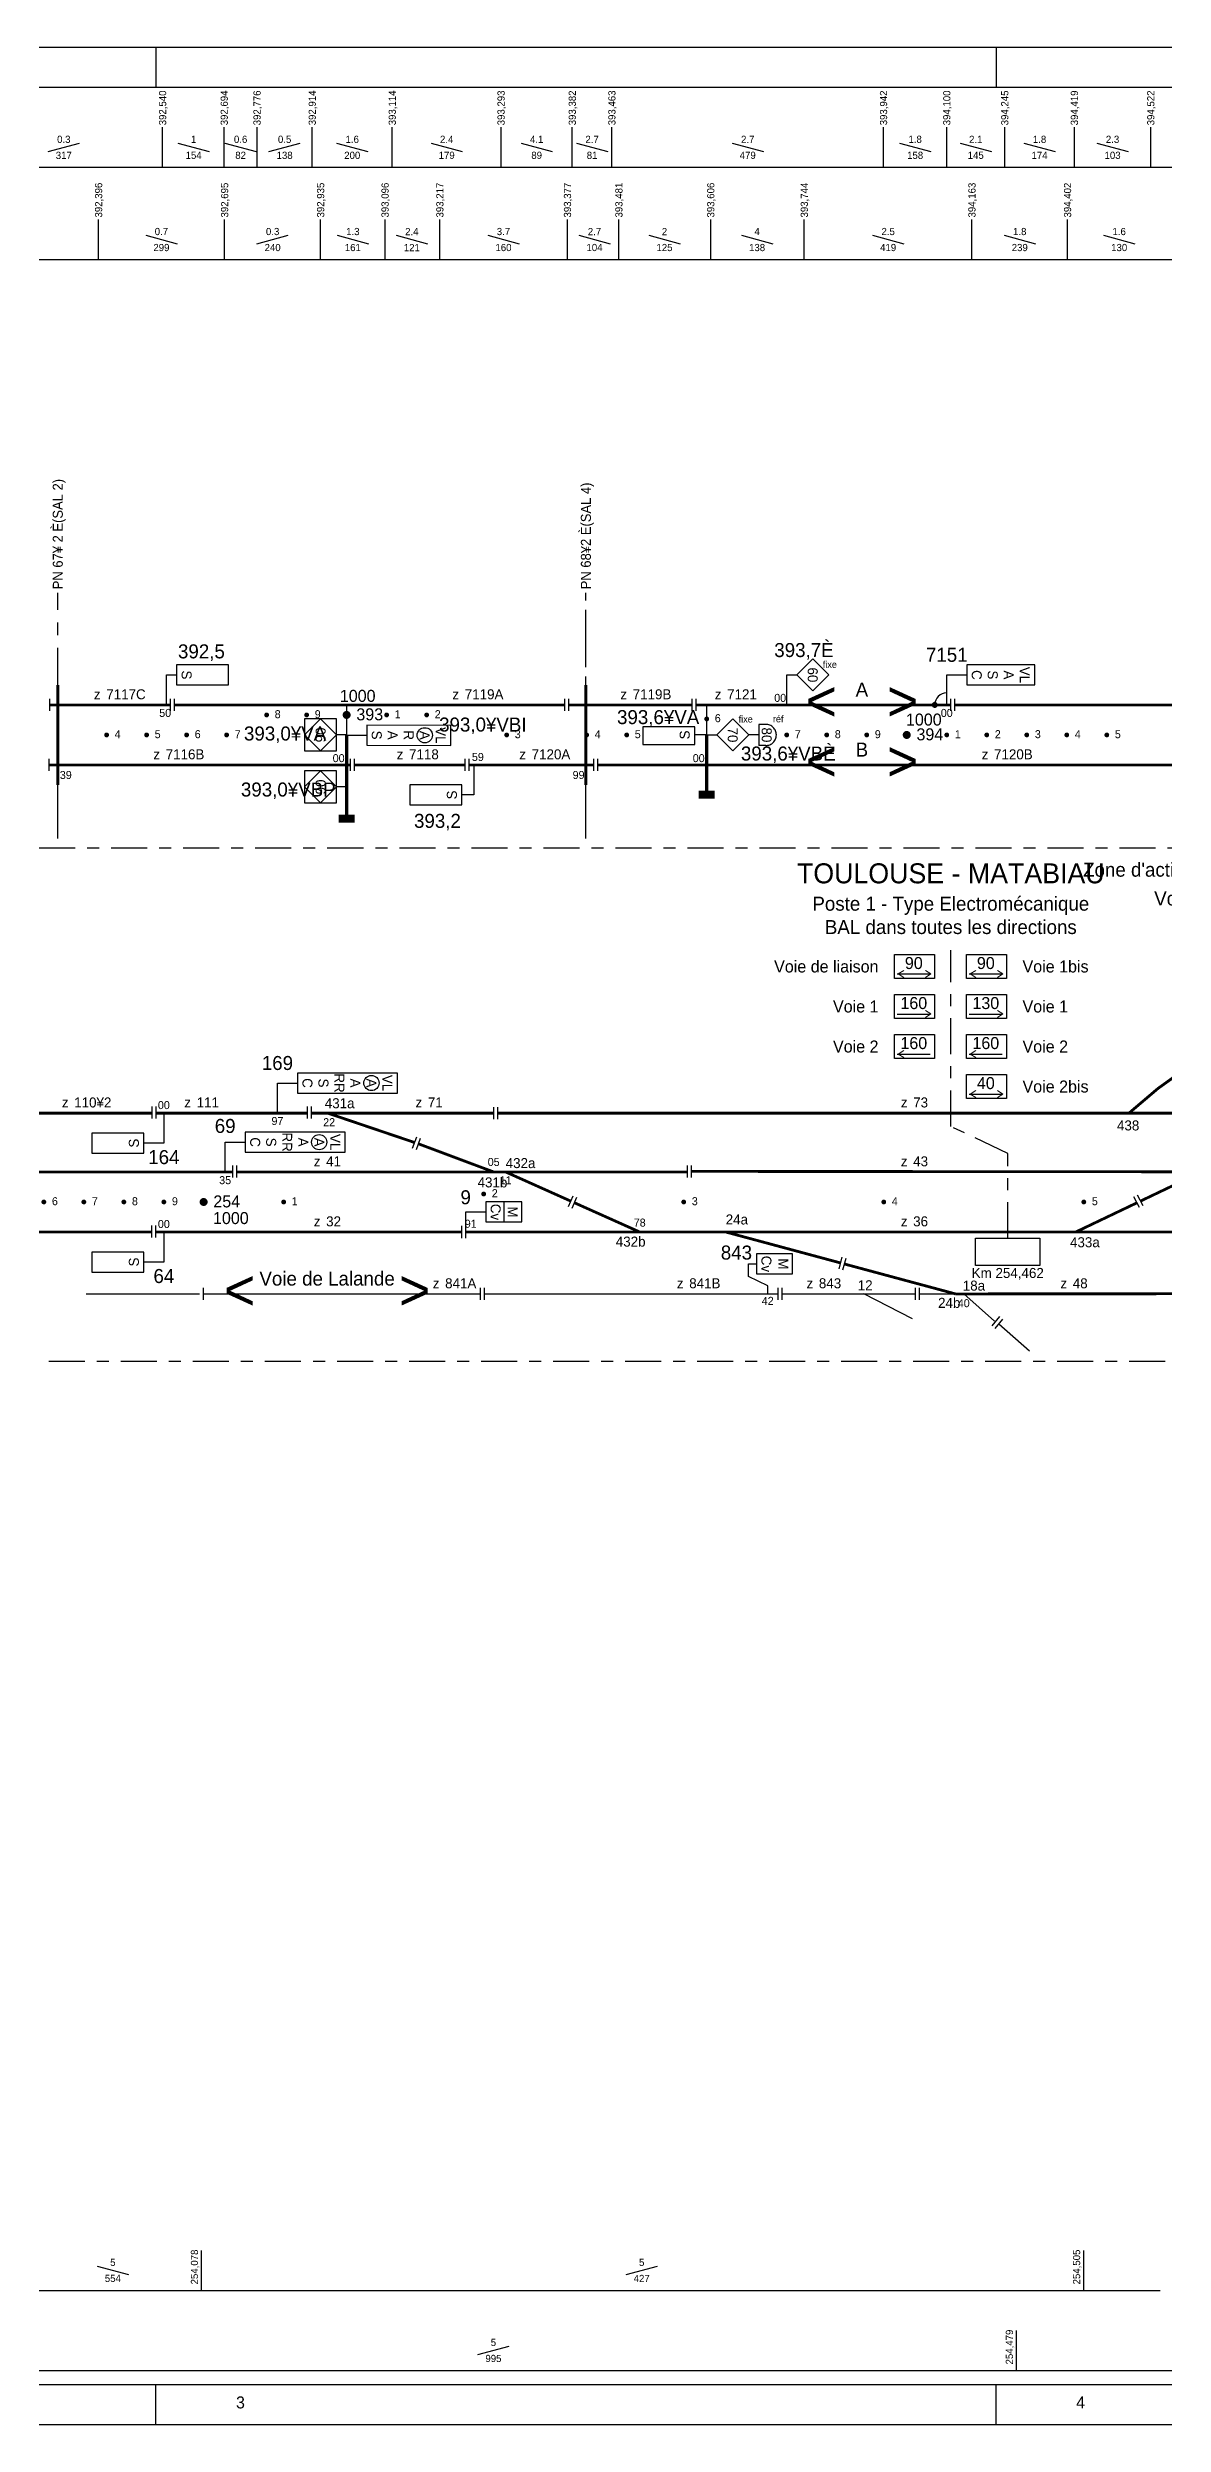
# Model space of a CAD drawing. Header units: metres. Extents: x 0 to 4410, y 0 to 594.
# Drawn here: x 393 to 672, y 0 to 594 of the extents above; entities that cross this region are included whole.
import ezdxf
from ezdxf.enums import TextEntityAlignment as Align

# ---------------------------------------------------------------- set-up
doc = ezdxf.new("R2010")
doc.units = ezdxf.units.M
for name, pattern in [('AXES', [36, 18, -6, 6, -6]), ('AXES2', [28.575, 19.05, -3.175, 3.175, -3.175]), ('CACHE2', [4.7625, 3.175, -1.5875]), ('CONTINU', [5000, 5000, 0])]:
    doc.linetypes.add(name, pattern=pattern)
doc.layers.add('ATTRIBUTS', color=7, linetype='CONTINU', plot=False)
doc.layers.add('Pk invisible', color=250, linetype='Continuous', plot=False)
for name, color, linetype in [('FORMAT', 7, 'Continuous'), ('Limites de Poste', 7, 'AXES'), ('PROFIL', 7, 'Continuous'), ('PT', 7, 'Continuous'), ('ptce', 7, 'CONTINU'), ('voies', 7, 'Continuous')]:
    doc.layers.add(name, color=color, linetype=linetype)
doc.styles.add('es_norme', font='es_isocp.shx')
doc.styles.add('IDEAL', font='SIMPLEX')
doc.styles.add('ISO8C1', font='es_isocp.shx')

# ---------------------------------------------------------------- blocks, each defined once
blk = doc.blocks.new('nzone')
at = {"style": 'es_norme'}
blk.add_text('z', height=2.5, dxfattribs=at).set_placement((-1.78, 1.41))
blk.add_attdef('ZONE', (1.31, 1.41), '', height=2.5, dxfattribs=at)
blk = doc.blocks.new('HM')
at = {"const_width": 0.6}
blk.add_lwpolyline([(-0.3, 0, 1), (0.3, 0, 1)], format="xyb", close=True, dxfattribs=at)
at = {"color": 7, "linetype": 'Continuous', "style": 'es_norme', "flags": 1}
blk.add_attdef('KI', (2.01, 1.77), '', height=2, dxfattribs=at)
at = {"linetype": 'Continuous', "style": 'es_norme'}
blk.add_attdef('HM', (2.02, -0.81), '', height=2, dxfattribs=at)
blk = doc.blocks.new('KILOM')
at = {"const_width": 1}
blk.add_lwpolyline([(-0.5, 0, 1), (0.5, 0, 1)], format="xyb", close=True, dxfattribs=at)
at = {"color": 7, "linetype": 'Continuous', "style": 'es_norme'}
blk.add_attdef('KM', (2.43, -1.35), '', height=3, dxfattribs=at)
at = {"layer": 'ATTRIBUTS', "linetype": 'Continuous', "style": 'es_norme'}
blk.add_attdef('KDREEL', (2.34, 2.34), '', height=3, dxfattribs=at)
blk = doc.blocks.new('no_voie')
at = {"layer": 'PT', "linetype": 'Continuous', "style": 'es_norme'}
blk.add_attdef('<', text='', height=10, dxfattribs=at).set_placement((-6.25, 1), align=Align.MIDDLE_RIGHT)
blk.add_attdef('V', text='', height=3.5, dxfattribs=at).set_placement((0, 2.09), align=Align.CENTER)
blk.add_attdef('>', text='', height=10, dxfattribs=at).set_placement((6.25, 1), align=Align.MIDDLE_LEFT)
blk = doc.blocks.new('DECLIV-1')
blk.add_line((-3.91, 1.05), (3.91, -1.05))
at = {"linetype": 'CONTINU', "style": 'ISO8C1', "flags": 1}
blk.add_attdef('PK', text='', height=1.8, dxfattribs=at).set_placement((0, 6.39), align=Align.MIDDLE)
at = {"linetype": 'CONTINU', "style": 'ISO8C1'}
for tag, p in [('DECLI', (0, 2)), ('DISTANCE', (0, -2))]:
    blk.add_attdef(tag, text='', height=1.8, dxfattribs=at).set_placement(p, align=Align.MIDDLE)
blk = doc.blocks.new('DECLIV1')
blk.add_line((-3.91, -1.05), (3.91, 1.05))
at = {"linetype": 'CONTINU', "style": 'ISO8C1', "flags": 1}
blk.add_attdef('PK', text='', height=1.8, dxfattribs=at).set_placement((0, 6.39), align=Align.MIDDLE)
at = {"color": 0, "linetype": 'Continuous', "style": 'ISO8C1'}
for tag, p in [('DECLI', (0, 2)), ('DISTANCE', (0, -2))]:
    blk.add_attdef(tag, text='', height=1.8, dxfattribs=at).set_placement(p, align=Align.MIDDLE)
blk = doc.blocks.new('FLSIG-DR')
at = {"linetype": 'Continuous'}
blk.add_lwpolyline([(2, -2, 0, 0.8, 0), (1, -1, 0, 0, 0), (0, 0, 0, 0, 0)], format="xyseb", dxfattribs=at)
blk = doc.blocks.new('TXVIT')
for p, q in [((-5, 0), (-5, 6)), ((-5, 6), (5, 6)), ((5, 6), (5, 0)), ((5, 0), (-5, 0)), ((-4.36, 1.12), (3.89, 1.12))]:
    blk.add_line(p, q)
at = {"style": 'IDEAL'}
for tag, p in [('<', (-4.41, 0.27)), ('>', (2.38, 0.27))]:
    blk.add_attdef(tag, p, '', height=2, dxfattribs=at)
at = {"style": 'es_norme'}
blk.add_attdef('000', text='', height=3, dxfattribs=at).set_placement((-0.18, 2.36), align=Align.CENTER)

msp = doc.modelspace()

# ---------------------------------------------------------------- linework, layer by layer
at = {"linetype": 'AXES2'}
msp.add_line((395.457, 396.322), (395.457, 457.725), dxfattribs=at)
at = {"linetype": 'AXES2', "ltscale": 0.75}
msp.add_line((527.457, 396.322), (527.457, 457.725), dxfattribs=at)
at = {"linetype": 'Continuous'}
for p, q in [((438.157, 439.715), (425.157, 439.715)), ((425.157, 439.715), (425.157, 434.715)), ((438.157, 434.715), (438.157, 439.715)), ((422.657, 429.715), (422.657, 437.215)), ((425.157, 434.715), (438.157, 434.715)), ((577.657, 429.715), (577.657, 437.215)), ((393.457, 428.215), (393.457, 431.215)), ((423.657, 428.215), (423.657, 431.215)), ((424.657, 428.215), (424.657, 431.215)), ((467.684, 422.2), (467.684, 429.715)), ((522.211, 428.215), (522.211, 431.215)), ((523.211, 428.215), (523.211, 431.215)), ((554.025, 428.215), (554.025, 431.215)), ((555.025, 428.215), (555.025, 431.215)), ((557.657, 422.215), (557.657, 429.715)), ((618.657, 428.215), (618.657, 431.215)), ((619.657, 428.215), (619.657, 431.215)), ((393.323, 413.215), (393.323, 416.215)), ((468.657, 413.215), (468.657, 416.215)), ((469.657, 413.215), (469.657, 416.215)), ((497.307, 413.215), (497.307, 416.215)), ((498.307, 413.215), (498.307, 416.215)), ((529.461, 413.215), (529.461, 416.215)), ((530.461, 413.215), (530.461, 416.215)), ((437.293, 313), (439.245, 313)), ((624.866, 296.49), (640.956, 296.49)), ((624.866, 289.646), (624.866, 296.49)), ((640.956, 296.49), (640.956, 289.646)), ((640.956, 289.646), (624.866, 289.646)), ((609.124, 276.284), (596.911, 282.524)), ((621.905, 282.53), (629.634, 275.686)), ((630.71, 275.022), (638.303, 268.299))]:
    msp.add_line(p, q, dxfattribs=at)
at = {"linetype": 'CONTINU'}
for p, q in [((580.157, 437.215), (584.157, 441.215)), ((584.157, 441.215), (588.157, 437.215)), ((422.657, 437.215), (425.157, 437.215)), ((577.657, 437.215), (580.157, 437.215)), ((584.157, 433.215), (580.157, 437.215)), ((588.157, 437.215), (584.157, 433.215)), ((457.157, 422.215), (461.157, 426.215)), ((457.157, 426.215), (457.157, 418.215)), ((465.157, 426.215), (457.157, 426.215)), ((461.157, 418.215), (457.157, 422.215)), ((461.157, 426.215), (465.157, 422.215)), ((465.157, 422.215), (461.157, 418.215)), ((465.157, 422.215), (465.157, 426.215)), ((465.157, 418.215), (465.157, 422.215)), ((467.657, 422.215), (465.157, 422.215)), ((557.657, 422.215), (560.157, 422.215)), ((560.157, 422.215), (564.157, 426.215)), ((564.157, 418.215), (560.157, 422.215)), ((564.157, 426.215), (568.157, 422.215)), ((568.157, 422.215), (564.157, 418.215)), ((570.657, 422.216), (568.157, 422.215)), ((570.657, 424.862), (570.657, 419.57)), ((572.421, 424.862), (570.657, 424.862)), ((457.157, 418.215), (465.157, 418.215)), ((572.421, 419.57), (570.657, 419.57)), ((457.157, 409.215), (461.157, 413.215)), ((457.157, 413.215), (457.157, 405.215)), ((465.157, 413.215), (457.157, 413.215)), ((461.157, 413.215), (465.157, 409.215)), ((465.157, 409.215), (465.157, 413.215)), ((461.157, 405.215), (457.157, 409.215)), ((457.157, 405.215), (465.157, 405.215)), ((465.157, 409.215), (461.157, 405.215)), ((465.157, 405.215), (465.157, 409.215)), ((467.657, 409.215), (465.157, 409.215))]:
    msp.add_line(p, q, dxfattribs=at)
for p, q in [((506.911, 305.5), (506.911, 300.5)), ((402.538, 282.524), (430.911, 282.524)), ((431.911, 282.524), (501.137, 282.524)), ((502.137, 282.524), (575.558, 282.524)), ((576.558, 282.524), (609.865, 282.524)), ((610.865, 282.524), (643.962, 282.524))]:
    msp.add_line(p, q)
at = {"linetype": 'Continuous'}
for points in [[(622.657, 434.715), (639.657, 434.715), (639.657, 439.715), (622.657, 439.715)], [(472.675, 419.682), (493.675, 419.607), (493.693, 424.607), (472.693, 424.682)], [(554.657, 424.267), (541.657, 424.267), (541.657, 419.842), (554.657, 419.842)], [(496.457, 409.715), (483.457, 409.715), (483.457, 404.715), (496.457, 404.715)], [(455.355, 332.732), (480.355, 332.732), (480.355, 337.732), (455.355, 337.732)], [(416.967, 322.711), (403.967, 322.711), (403.967, 317.711), (416.967, 317.711)], [(442.293, 317.956), (467.293, 317.956), (467.293, 322.956), (442.293, 322.956)], [(502.411, 300.5), (511.411, 300.5), (511.411, 305.5), (502.411, 305.5)], [(416.967, 293), (403.967, 293), (403.967, 288), (416.967, 288)], [(570.083, 287.524), (579.083, 287.524), (579.083, 292.524), (570.083, 292.524)]]:
    msp.add_lwpolyline(points, close=True, dxfattribs=at)
at = {"linetype": 'Continuous', "const_width": 0.7}
for points in [[(395.457, 409.715), (395.457, 434.715)], [(527.457, 409.715), (527.457, 434.715)], [(393.457, 429.715), (423.657, 429.715)], [(424.657, 429.715), (522.211, 429.715)], [(444.657, 429.715), (522.211, 429.715)], [(523.211, 429.715), (554.025, 429.715)], [(555.025, 429.715), (618.657, 429.715)], [(619.657, 429.715), (737.291, 429.715)], [(393.323, 414.715), (468.657, 414.715)], [(469.657, 414.715), (497.307, 414.715)], [(498.307, 414.715), (529.461, 414.715)], [(530.461, 414.715), (667.522, 414.715)], [(667.522, 414.715), (679.555, 414.715)]]:
    msp.add_lwpolyline(points, dxfattribs=at)
at = {"linetype": 'Continuous'}
for points in [[(617.657, 429.715), (617.657, 437.215), (622.657, 437.215)], [(467.657, 414.7), (467.684, 422.2), (472.684, 422.182)], [(557.657, 414.715), (557.657, 422.215), (554.657, 422.215)], [(499.457, 414.715), (499.457, 407.215), (496.457, 407.215)], [(450.355, 327.711), (450.355, 335.211), (455.355, 335.211)], [(421.967, 327.711), (421.967, 320.211), (416.967, 320.211)], [(437.293, 312.956), (437.293, 320.456), (442.293, 320.456)], [(497.411, 298), (497.411, 303), (502.411, 303)], [(421.967, 298), (421.967, 290.5), (416.967, 290.5)], [(572.911, 282.524), (572.911, 284.524), (568.083, 286.852), (568.083, 290.024), (570.083, 290.024)]]:
    msp.add_lwpolyline(points, dxfattribs=at)
at = {"linetype": 'Continuous', "const_width": 0.75}
msp.add_lwpolyline([(614.282, 429.715, 1), (615.032, 429.715, 1)], format="xyb", close=True, dxfattribs=at)
at = {"linetype": 'CONTINU', "const_width": 0.8}
for points in [[(467.657, 422.215), (467.657, 402.322)], [(557.657, 422.215), (557.657, 408.322)]]:
    msp.add_lwpolyline(points, dxfattribs=at)
at = {"linetype": 'CACHE2', "const_width": 4}
for points in [[(557.657, 408.322), (557.657, 406.322)], [(467.657, 402.322), (467.657, 400.322)]]:
    msp.add_lwpolyline(points, dxfattribs=at)
at = {"linetype": 'AXES', "ltscale": 0.5}
for points in [[(759.829, 352.396), (759.829, 393.913), (152.875, 393.913), (152.875, 383.361), (39.759, 383.361)], [(759.938, 369.374), (759.938, 332.15), (798.57, 332.15), (798.57, 340.645), (808.628, 340.645), (808.628, 303.249), (760.399, 303.249), (760.399, 303.249), (744.247, 303.249), (744.247, 265.674), (39.759, 265.674)], [(632.911, 296.49), (632.911, 317.624), (618.673, 324.402), (618.673, 368.402)]]:
    msp.add_lwpolyline(points, dxfattribs=at)
at = {"const_width": 0.7}
msp.add_lwpolyline([(703.911, 352.024, 0.1039269), (663.21, 327.711)], format="xyb", dxfattribs=at)
for points in [[(384.035, 327.711), (419.017, 327.711)], [(420.017, 327.711), (457.895, 327.711)], [(458.895, 327.711), (504.411, 327.711)], [(462.911, 327.711), (484.661, 320.355)], [(505.411, 327.711), (701.411, 327.711)], [(485.609, 320.035), (504.411, 313)], [(269.974, 313), (395.927, 313)], [(376.186, 313), (439.245, 313)], [(440.245, 313), (552.862, 313)], [(507.411, 313), (523.705, 305.704)], [(553.862, 313.15), (726.322, 313)], [(666.101, 305.73), (681.411, 313.039)], [(524.618, 305.296), (540.911, 298)], [(649.911, 298), (665.198, 305.299)], [(290.769, 298), (418.959, 298)], [(419.959, 298), (496.411, 298)], [(447.411, 298), (496.411, 298)], [(497.411, 298), (725.411, 298)], [(562.411, 298), (591.134, 290.262)], [(592.1, 290.002), (619.857, 282.524)], [(619.857, 282.524), (676.229, 282.569)]]:
    msp.add_lwpolyline(points, dxfattribs=at)
at = {"linetype": 'Continuous'}
for centre in [(487.184, 422.13), (473.855, 335.232), (460.793, 320.456)]:
    msp.add_circle(centre, 1.9, dxfattribs=at)
msp.add_arc((617.657, 429.715), 3, 90, 180, dxfattribs=at)
at = {"linetype": 'CONTINU'}
msp.add_arc((572.421, 422.216), 2.646, 270, 90, dxfattribs=at)
at = {"layer": 'FORMAT', "linetype": 'Continuous', "ltscale": 0.8}
for p, q in [((420, 594), (420, 584)), ((630, 594), (630, 584)), ((420, 0), (420, 10)), ((630, 0), (630, 10))]:
    msp.add_line(p, q, dxfattribs=at)
for points in [[(0, 0), (4410, 0), (4410, 594), (0, 594)], [(10, 10), (4400, 10), (4400, 584), (10, 584)]]:
    msp.add_lwpolyline(points, close=True, dxfattribs=at)
at = {"layer": 'PROFIL', "linetype": 'Continuous'}
for p, q in [((421.657, 564.065), (421.657, 574.065)), ((437.057, 564.065), (437.057, 574.065)), ((445.257, 564.065), (445.257, 574.065)), ((459.057, 564.065), (459.057, 574.065)), ((479.057, 564.065), (479.057, 574.065)), ((506.257, 564.065), (506.257, 574.065)), ((524.057, 564.065), (524.057, 574.065)), ((533.957, 564.065), (533.957, 574.065)), ((601.857, 564.065), (601.857, 574.065)), ((617.657, 564.065), (617.657, 574.065)), ((632.157, 564.065), (632.157, 574.065)), ((649.556, 564.065), (649.556, 574.065)), ((668.657, 564.065), (668.657, 574.065)), ((178.657, 564.065), (1269.407, 564.065)), ((405.657, 541.024), (405.657, 551.024)), ((437.157, 541.024), (437.157, 551.024)), ((461.157, 541.024), (461.157, 551.024)), ((477.257, 541.024), (477.257, 551.024)), ((490.957, 541.024), (490.957, 551.024)), ((522.857, 541.024), (522.857, 551.024)), ((535.707, 541.024), (535.707, 551.024)), ((558.657, 541.024), (558.657, 551.024)), ((582.057, 541.024), (582.057, 551.024)), ((623.957, 541.024), (623.957, 551.024)), ((647.856, 541.024), (647.856, 551.024)), ((177.657, 541.024), (1269.407, 541.024)), ((431.411, 33.5), (431.411, 43.5)), ((651.911, 33.5), (651.911, 43.5)), ((141.967, 33.5), (670.967, 33.5)), ((635.109, 13.5), (635.109, 23.5)), ((141.967, 13.5), (2552.917, 13.5))]:
    msp.add_line(p, q, dxfattribs=at)
at = {"layer": 'voies', "linetype": 'Continuous'}
for p, q in [((419.017, 326.361), (419.017, 329.361)), ((420.017, 326.361), (420.017, 329.361)), ((457.895, 326.361), (457.895, 329.361)), ((458.895, 326.361), (458.895, 329.361)), ((504.411, 326.211), (504.411, 329.211)), ((505.411, 326.211), (505.411, 329.211)), ((484.144, 318.947), (485.178, 321.764)), ((485.083, 318.603), (486.117, 321.419)), ((439.245, 311.65), (439.245, 314.65)), ((440.245, 311.65), (440.245, 314.65)), ((552.862, 311.65), (552.862, 314.65)), ((553.862, 311.65), (553.862, 314.65)), ((523.092, 304.335), (524.318, 307.073)), ((524.005, 303.927), (525.231, 306.665)), ((665.827, 304.089), (664.443, 306.75)), ((666.715, 304.55), (665.331, 307.212)), ((418.959, 296.65), (418.959, 299.65)), ((419.959, 296.65), (419.959, 299.65)), ((496.411, 296.5), (496.411, 299.5)), ((497.411, 296.5), (497.411, 299.5)), ((590.744, 288.814), (591.524, 291.71)), ((591.71, 288.554), (592.49, 291.45)), ((431.911, 281.024), (431.911, 284.024)), ((501.137, 281.024), (501.137, 284.024)), ((502.137, 281.024), (502.137, 284.024)), ((575.558, 281.024), (575.558, 284.024)), ((576.558, 281.024), (576.558, 284.024)), ((609.865, 281.024), (609.865, 284.024)), ((610.865, 281.024), (610.865, 284.024)), ((629.004, 274.53), (630.917, 276.842)), ((629.775, 273.893), (631.687, 276.204))]:
    msp.add_line(p, q, dxfattribs=at)

# ---------------------------------------------------------------- block references
for name, p, values in [('nzone', (406.265, 429.715), {'ZONE': '7117C'}), ('nzone', (495.871, 429.715), {'ZONE': '7119A'}), ('nzone', (537.85, 429.715), {'ZONE': '7119B'}), ('nzone', (561.449, 429.715), {'ZONE': '7121'}), ('HM', (447.657, 427.215), {'HM': '8'}), ('HM', (457.657, 427.215), {'HM': '9'}), ('HM', (477.657, 427.215), {'HM': '1'}), ('HM', (487.657, 427.215), {'HM': '2'}), ('HM', (407.657, 422.215), {'HM': '4'}), ('HM', (417.657, 422.215), {'HM': '5'}), ('HM', (427.657, 422.215), {'HM': '6'}), ('HM', (437.657, 422.215), {'HM': '7'}), ('HM', (507.657, 422.215), {'HM': '3'}), ('HM', (527.657, 422.215), {'HM': '4'}), ('HM', (537.657, 422.215), {'HM': '5'}), ('HM', (557.657, 426.215), {'HM': '6'}), ('HM', (577.657, 422.215), {'HM': '7'}), ('HM', (587.657, 422.215), {'HM': '8'}), ('HM', (597.657, 422.215), {'HM': '9'}), ('HM', (617.657, 422.215), {'HM': '1'}), ('HM', (627.657, 422.215), {'HM': '2'}), ('HM', (637.657, 422.215), {'HM': '3'}), ('HM', (647.657, 422.215), {'HM': '4'}), ('HM', (657.657, 422.215), {'HM': '5'}), ('nzone', (421.12, 414.715), {'ZONE': '7116B'}), ('nzone', (481.943, 414.715), {'ZONE': '7118'}), ('nzone', (512.589, 414.715), {'ZONE': '7120A'}), ('nzone', (628.167, 414.715), {'ZONE': '7120B'}), ('nzone', (398.247, 327.711), {'ZONE': '110¥2'}), ('nzone', (428.853, 327.711), {'ZONE': '111'}), ('nzone', (486.639, 327.711), {'ZONE': '71'}), ('nzone', (607.957, 327.711), {'ZONE': '73'}), ('nzone', (461.222, 313), {'ZONE': '41'}), ('nzone', (607.957, 313), {'ZONE': '43'}), ('HM', (391.967, 305.5), {'HM': '6'}), ('HM', (401.967, 305.5), {'HM': '7'}), ('HM', (411.967, 305.5), {'HM': '8'}), ('HM', (421.967, 305.5), {'HM': '9'}), ('HM', (451.911, 305.5), {'HM': '1'}), ('HM', (501.911, 307.5), {'HM': '2'}), ('HM', (551.911, 305.5), {'HM': '3'}), ('HM', (601.911, 305.5), {'HM': '4'}), ('HM', (651.911, 305.5), {'HM': '5'}), ('nzone', (461.222, 298), {'ZONE': '32'}), ('nzone', (607.957, 298), {'ZONE': '36'}), ('nzone', (490.96, 282.524), {'ZONE': '841A'}), ('nzone', (551.981, 282.524), {'ZONE': '841B'}), ('nzone', (584.389, 282.524), {'ZONE': '843'}), ('nzone', (647.85, 282.512), {'ZONE': '48'})]:
    msp.add_blockref(name, p).add_auto_attribs(values)
at = {"linetype": 'Continuous'}
for p, values in [((596.446, 429.715), {'V': 'A', '>': '>', '<': '<'}), ((596.446, 414.715), {'V': 'B', '>': '>', '<': '<'})]:
    msp.add_blockref('no_voie', p, dxfattribs=at).add_auto_attribs(values)
ref = msp.add_blockref('KILOM', (467.657, 427.215))
ref.add_attrib('KDREEL', '1000', (465.957, 430.481), dxfattribs={"layer": 'ATTRIBUTS', "linetype": 'Continuous', "height": 3, "style": 'es_norme'})
ref.add_attrib('KM', '393', (470.086, 425.866), dxfattribs={"color": 7, "linetype": 'Continuous', "height": 3, "style": 'es_norme'})
ref = msp.add_blockref('KILOM', (607.657, 422.215))
ref.add_attrib('KDREEL', '1000', (607.459, 424.556), dxfattribs={"layer": 'ATTRIBUTS', "linetype": 'Continuous', "height": 3, "style": 'es_norme'})
ref.add_attrib('KM', '394', (610.086, 420.866), dxfattribs={"color": 7, "linetype": 'Continuous', "height": 3, "style": 'es_norme'})
at = {"linetype": 'Continuous', "ltscale": 0.8}
for p, values in [((609.602, 361.355), {'<': '<', '>': '>', '000': '90'}), ((627.602, 361.355), {'<': '<', '>': '>', '000': '90'}), ((609.602, 351.355), {'>': '>', '000': '160'}), ((627.602, 351.355), {'>': '>', '000': '130'}), ((609.602, 341.355), {'<': '<', '000': '160'}), ((627.602, 341.355), {'<': '<', '000': '160'}), ((627.602, 331.355), {'<': '<', '>': '>', '000': '40'})]:
    msp.add_blockref('TXVIT', p, dxfattribs=at).add_auto_attribs(values)
ref = msp.add_blockref('KILOM', (431.911, 305.5))
ref.add_attrib('KDREEL', '1000', (434.251, 299.982), dxfattribs={"layer": 'ATTRIBUTS', "linetype": 'Continuous', "height": 3, "style": 'es_norme'})
ref.add_attrib('KM', '254', (434.34, 304.15), dxfattribs={"color": 7, "linetype": 'Continuous', "height": 3, "style": 'es_norme'})
at = {"linetype": 'Continuous'}
ref = msp.add_blockref('no_voie', (462.77, 282.524), dxfattribs=at)
ref.add_attrib('V', 'Voie de Lalande', dxfattribs={"layer": 'PT', "linetype": 'Continuous', "height": 3.5, "style": 'es_norme'}).set_placement((462.77, 284.612), align=Align.CENTER)
ref.add_attrib('>', ' >', dxfattribs={"layer": 'PT', "linetype": 'Continuous', "height": 10, "style": 'es_norme'}).set_placement((477.02, 283.524), align=Align.MIDDLE_LEFT)
ref.add_attrib('<', '< ', dxfattribs={"layer": 'PT', "linetype": 'Continuous', "height": 10, "style": 'es_norme'}).set_placement((448.52, 283.524), align=Align.MIDDLE_RIGHT)
at = {"layer": 'PROFIL', "linetype": 'Continuous'}
for name, p, values in [('DECLIV1', (396.957, 569.065), {'DECLI': '0.3', 'DISTANCE': '317'}), ('DECLIV-1', (429.407, 569.065), {'DECLI': '1', 'DISTANCE': '154'}), ('DECLIV-1', (441.157, 569.065), {'DECLI': '0.6', 'DISTANCE': '82'}), ('DECLIV1', (452.157, 569.065), {'DECLI': '0.5', 'DISTANCE': '138'}), ('DECLIV-1', (469.057, 569.065), {'DECLI': '1.6', 'DISTANCE': '200'}), ('DECLIV-1', (492.657, 569.065), {'DECLI': '2.4', 'DISTANCE': '179'}), ('DECLIV-1', (515.157, 569.065), {'DECLI': '4.1', 'DISTANCE': '89'}), ('DECLIV-1', (529.007, 569.065), {'DECLI': '2.7', 'DISTANCE': '81'}), ('DECLIV-1', (567.907, 569.065), {'DECLI': '2.7', 'DISTANCE': '479'}), ('DECLIV-1', (609.757, 569.065), {'DECLI': '1.8', 'DISTANCE': '158'}), ('DECLIV-1', (624.907, 569.065), {'DECLI': '2.1', 'DISTANCE': '145'}), ('DECLIV-1', (640.857, 569.065), {'DECLI': '1.8', 'DISTANCE': '174'}), ('DECLIV-1', (659.107, 569.065), {'DECLI': '2.3', 'DISTANCE': '103'}), ('DECLIV-1', (421.357, 546.024), {'DECLI': '0.7', 'DISTANCE': '299'}), ('DECLIV1', (449.157, 546.024), {'DECLI': '0.3', 'DISTANCE': '240'}), ('DECLIV-1', (469.207, 546.024), {'DECLI': '1.3', 'DISTANCE': '161'}), ('DECLIV-1', (483.957, 546.024), {'DECLI': '2.4', 'DISTANCE': '121'}), ('DECLIV-1', (506.857, 546.024), {'DECLI': '3.7', 'DISTANCE': '160'}), ('DECLIV-1', (529.607, 546.024), {'DECLI': '2.7', 'DISTANCE': '104'}), ('DECLIV-1', (547.107, 546.024), {'DECLI': '2', 'DISTANCE': '125'}), ('DECLIV-1', (570.257, 546.024), {'DECLI': '4', 'DISTANCE': '138'}), ('DECLIV-1', (603.007, 546.024), {'DECLI': '2.5', 'DISTANCE': '419'}), ('DECLIV-1', (635.906, 546.024), {'DECLI': '1.8', 'DISTANCE': '239'}), ('DECLIV-1', (660.757, 546.024), {'DECLI': '1.6', 'DISTANCE': '130'}), ('DECLIV-1', (409.219, 38.5), {'DECLI': '5', 'DISTANCE': '554'}), ('DECLIV1', (541.41, 38.5), {'DECLI': '5', 'DISTANCE': '427'}), ('DECLIV1', (504.346, 18.5), {'DECLI': '5', 'DISTANCE': '995'})]:
    msp.add_blockref(name, p, dxfattribs=at).add_auto_attribs(values)
at = {"layer": 'ptce', "linetype": 'Continuous', "xscale": 0.001, "yscale": 0.001, "zscale": 0.001}
for rotation in [224.9999999999968, 224.9999999999975, 235]:
    msp.add_blockref('FLSIG-DR', (570.083, 290.024), dxfattribs=dict(at, rotation=rotation))

# ---------------------------------------------------------------- texts
at = {"linetype": 'Continuous', "style": 'es_norme', "width": 0.97}
for s, p in [('PN 67¥ 2 È(SAL 2)', (395.457, 458.612)), ('PN 68¥2 È(SAL 4)', (527.457, 458.612))]:
    msp.add_text(s, height=2.5, rotation=90, dxfattribs=at).set_placement(p, align=Align.MIDDLE_LEFT)
at = {"linetype": 'Continuous', "lineweight": 50, "style": 'es_norme'}
for s, p in [('393,7È', (574.55, 441.68)), ('393,0¥VA', (441.991, 420.826)), ('393,6¥VBÈ', (566.205, 415.824)), ('393,0¥VBP', (441.23, 406.826))]:
    msp.add_text(s, height=3.5, dxfattribs=at).set_placement(p)
for s, p in [('392,5', (431.357, 443.102)), ('393,6¥VA', (545.523, 426.67)), ('393,0¥VBI', (501.701, 424.815)), ('393,2', (490.355, 400.744)), ('169', (450.355, 340.232)), ('69', (437.293, 324.508)), ('843', (565.083, 292.861))]:
    msp.add_text(s, height=3.5, dxfattribs=at).set_placement(p, align=Align.MIDDLE_CENTER)
at = {"style": 'es_norme'}
for s, p in [('fixe', (588.439, 439.816)), ('fixe', (567.412, 426.172)), ('réf', (575.525, 426.215))]:
    msp.add_text(s, height=1.7, dxfattribs=at).set_placement(p, align=Align.MIDDLE_CENTER)
at = {"linetype": 'Continuous', "lineweight": 50, "style": 'es_norme'}
for s, p in [('7151', (617.657, 442.215)), ('164', (421.967, 316.711)), ('9', (497.411, 306.684)), ('64', (421.967, 287))]:
    msp.add_text(s, height=3.5, dxfattribs=at).set_placement(p, align=Align.MIDDLE)
at = {"linetype": 'Continuous', "style": 'es_norme'}
for s, height, rotation, p in [('S', 2.5, 270, (427.657, 437.215)), ('C', 2.5, 270, (625.157, 437.215)), ('S', 2.5, 270, (629.157, 437.215)), ('A', 2.5, 270, (633.157, 437.215)), ('VL', 2.5, 270, (637.157, 437.215)), ('S', 2.5, 270, (475.184, 422.173)), ('A', 2.5, 270, (479.184, 422.159)), ('R', 2.5, 270, (483.184, 422.144)), ('A', 2.5, 270, (487.184, 422.13)), ('VL', 2.5, 270, (491.184, 422.116)), ('S', 2.5, 90, (552.157, 422.215)), ('39', 2, 0.007021, (397.457, 412.215)), ('S', 2.5, 90, (493.957, 407.215)), ('C', 2.5, 270, (457.855, 335.232)), ('S', 2.5, 270, (461.855, 335.232)), ('RR', 2.5, 270, (465.855, 335.232)), ('A', 2.5, 270, (469.855, 335.232)), ('A', 2.5, 270, (473.855, 335.232)), ('VL', 2.5, 270, (477.855, 335.232)), ('S', 2.5, 90, (414.467, 320.211)), ('C', 2.5, 270, (444.793, 320.456)), ('S', 2.5, 270, (448.793, 320.456)), ('RR', 2.5, 270, (452.793, 320.456)), ('A', 2.5, 270, (456.793, 320.456)), ('A', 2.5, 270, (460.793, 320.456)), ('VL', 2.5, 270, (464.793, 320.456)), ('Cv', 2.5, 270, (504.911, 303)), ('M', 2.5, 270, (509.161, 303)), ('S', 2.5, 90, (414.467, 290.5)), ('Cv', 2.5, 270, (572.583, 290.024)), ('M', 2.5, 270, (576.833, 290.024))]:
    msp.add_text(s, height=height, rotation=rotation, dxfattribs=at).set_placement(p, align=Align.MIDDLE)
for s, p in [('50', (422.303, 427.715)), ('00', (617.657, 427.715)), ('59', (500.457, 416.715)), ('00', (421.967, 329.711)), ('97', (450.355, 325.732)), ('35', (437.293, 310.956)), ('00', (421.967, 300)), ('91', (498.673, 300.064)), ('42', (572.909, 280.81))]:
    msp.add_text(s, height=2, dxfattribs=at).set_placement(p, align=Align.MIDDLE)
msp.add_text('99', height=2, rotation=0.007021, dxfattribs=at).set_placement((525.632, 412.215), align=Align.MIDDLE_CENTER)
for s, p in [('Voie de liaison', (600.602, 364.355)), ('Voie 1', (600.602, 354.355)), ('Voie 2', (600.602, 344.355))]:
    msp.add_text(s, height=3, dxfattribs=at).set_placement(p, align=Align.MIDDLE_RIGHT)
for s, p in [('Voie 1bis', (636.602, 364.355)), ('Voie 1', (636.602, 354.355)), ('Voie 2', (636.602, 344.355)), ('Voie 2bis', (636.602, 334.355))]:
    msp.add_text(s, height=3, dxfattribs=at).set_placement(p, align=Align.MIDDLE_LEFT)
at = {"style": 'es_norme'}
for s, p in [('431a', (462.194, 328.933)), ('438', (660.216, 323.379)), ('432a', (507.411, 313.966)), ('431b', (500.385, 309.146)), ('24a', (562.411, 299.888)), ('432b', (534.932, 294.351)), ('433a', (648.471, 294.188)), ('12', (595.405, 283.44)), ('18a', (621.669, 283.351)), ('24b', (615.488, 279.04))]:
    msp.add_text(s, height=2.5, dxfattribs=at).set_placement(p)
msp.add_text('Km 254,462', height=2.5, dxfattribs=at).set_placement((632.911, 286.514), align=Align.CENTER)
at = {"linetype": 'Continuous', "attachment_point": 5}
for s, insert, char_height, width, style in [('00', (576.025, 431.465), 2, 6, 'ISO8C1'), ('00', (465.657, 416.41), 2, 6, 'ISO8C1'), ('00', (555.657, 416.41), 2, 6, 'ISO8C1'), ('TOULOUSE - MATABIAU\\P{\\H0.7x;Poste 1 - Type Electromécanique\\PBAL dans toutes les directions}', (618.673, 381.273), 5, 86.5, 'es_norme')]:
    msp.add_mtext(s, dxfattribs=dict(at, insert=insert, char_height=char_height, width=width, style=style))
at = {"linetype": 'CONTINU', "style": 'es_norme'}
for tag, rotation, p in [('60', 270, (584.157, 437.215)), ('90', 90, (461.157, 422.215)), ('70', 270, (564.157, 422.215)), ('80', 270, (572.657, 422.215)), ('90', 90, (461.157, 409.215))]:
    msp.add_attdef(tag, text='', height=2.5, rotation=rotation, dxfattribs=at).set_placement(p, align=Align.MIDDLE)
at = {"layer": 'FORMAT', "linetype": 'Continuous', "ltscale": 0.8, "style": 'es_norme'}
for s, p in [('3', (440, 4)), ('4', (650, 4))]:
    msp.add_text(s, height=3, dxfattribs=at).set_placement(p)
at = {"layer": 'Limites de Poste', "linetype": 'Continuous', "style": 'es_norme'}
for s, p in [("Zone d'action de TOULOUSE MATABIAU Poste 1", (755.643, 386.791)), ('Voir Plan Technique V47 33 640 256 P01', (755.643, 379.604))]:
    msp.add_text(s, height=3.5, dxfattribs=at).set_placement(p, align=Align.RIGHT)
at = {"layer": 'Pk invisible', "style": 'es_norme'}
for s, p in [('22', (463.282, 325.458)), ('05', (504.411, 315.504)), ('11', (507.411, 310.947)), ('78', (540.911, 300.352)), ('40', (621.911, 280.207))]:
    msp.add_text(s, height=2, dxfattribs=at).set_placement(p, align=Align.MIDDLE)
at = {"layer": 'PROFIL', "linetype": 'Continuous', "style": 'es_norme'}
for s, p in [('392,540', (421.657, 574.565)), ('392,694', (437.057, 574.565)), ('392,776', (445.257, 574.565)), ('392,914', (459.057, 574.565)), ('393,114', (479.057, 574.565)), ('393,293', (506.257, 574.565)), ('393,382', (524.057, 574.565)), ('393,463', (533.957, 574.565)), ('393,942', (601.857, 574.565)), ('394,100', (617.657, 574.565)), ('394,245', (632.157, 574.565)), ('394,419', (649.556, 574.565)), ('394,522', (668.657, 574.565)), ('392,396', (405.657, 551.524)), ('392,695', (437.157, 551.524)), ('392,935', (461.157, 551.524)), ('393,096', (477.257, 551.524)), ('393,217', (490.957, 551.524)), ('393,377', (522.857, 551.524)), ('393,481', (535.707, 551.524)), ('393,606', (558.657, 551.524)), ('393,744', (582.057, 551.524)), ('394,163', (623.957, 551.524)), ('394,402', (647.856, 551.524)), ('254,078', (429.611, 35)), ('254,505', (650.111, 35)), ('254,479', (633.309, 15))]:
    msp.add_text(s, height=1.8, rotation=90, dxfattribs=at).set_placement(p, align=Align.MIDDLE_LEFT)

doc.saveas('drawing.dxf')
